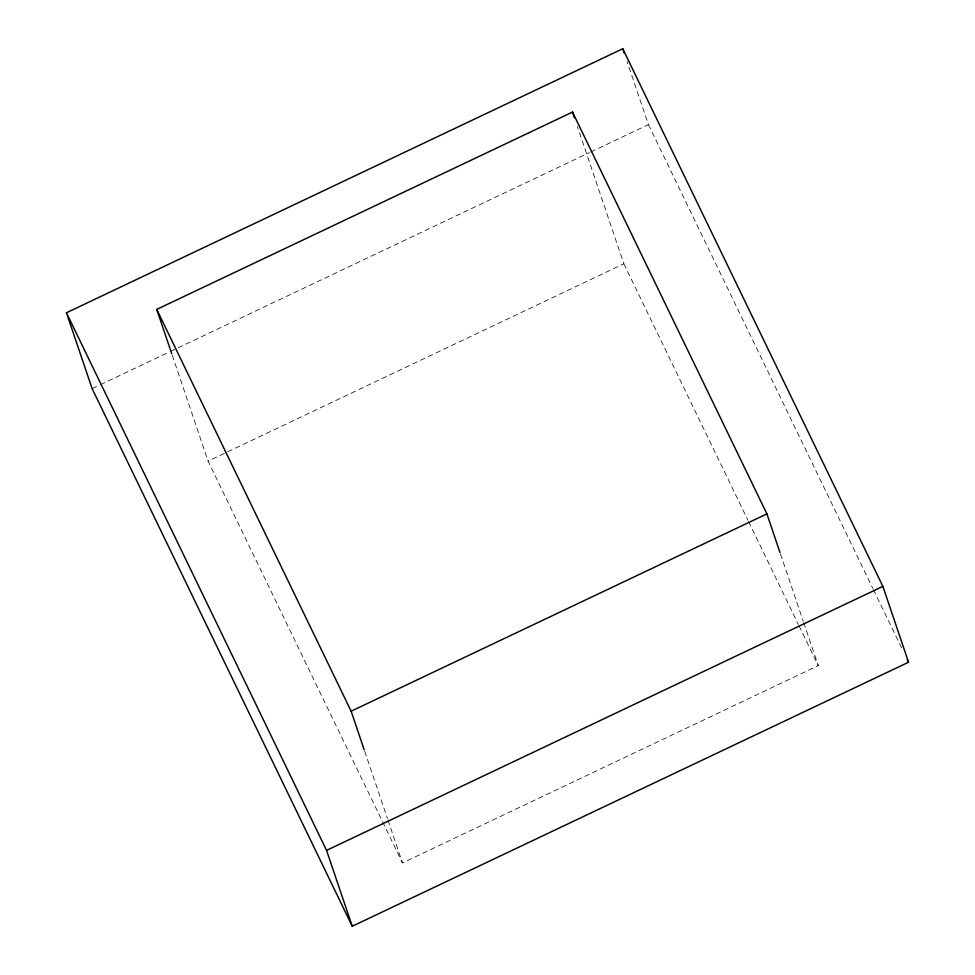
<?xml version="1.0" encoding="UTF-8"?>
<svg xmlns="http://www.w3.org/2000/svg" width="975" height="975" viewBox="0 0 975 975"><rect width="100%" height="100%" fill="white"/><g stroke="black" fill="none" stroke-linecap="round" stroke-linejoin="round"><path stroke-width="0.73" stroke-dasharray="4.88 3.66" d="M92.125 388.623L98.999 385.369M100.364 384.711L169.053 352.121M170.418 351.463L589.375 152.636M590.753 151.99L648.436 124.605L627.12 61.632M803.729 622.659L818.257 665.608L402.492 862.924L208.089 461.114L623.866 263.798L577.358 126.397M648.436 124.605L872.808 588.364M873.466 589.729L901.936 648.558M623.866 263.798L747.935 520.236M748.593 521.613L798.354 624.463M799.025 625.828L818.257 665.608M780.475 553.958L803.242 621.233M364.699 751.274L387.477 818.549M387.952 819.975L402.492 862.924M172.246 355.205L208.089 461.114"/><path stroke-width="1.46" d="M66.446 312.768L622.757 48.75L882.875 586.377L908.554 662.232L352.243 926.25L92.125 388.623L66.446 312.768L326.564 850.395L352.243 926.25M171.758 353.767L156.743 309.392L572.508 112.076L766.911 513.886L779.988 552.533M364.223 749.848L351.134 711.202L766.911 513.886M326.564 850.395L882.875 586.377M907.225 659.502L908.554 662.232M156.743 309.392L351.134 711.202M622.757 48.75L624.219 53.04M572.508 112.076L574.446 117.804"/></g></svg>
